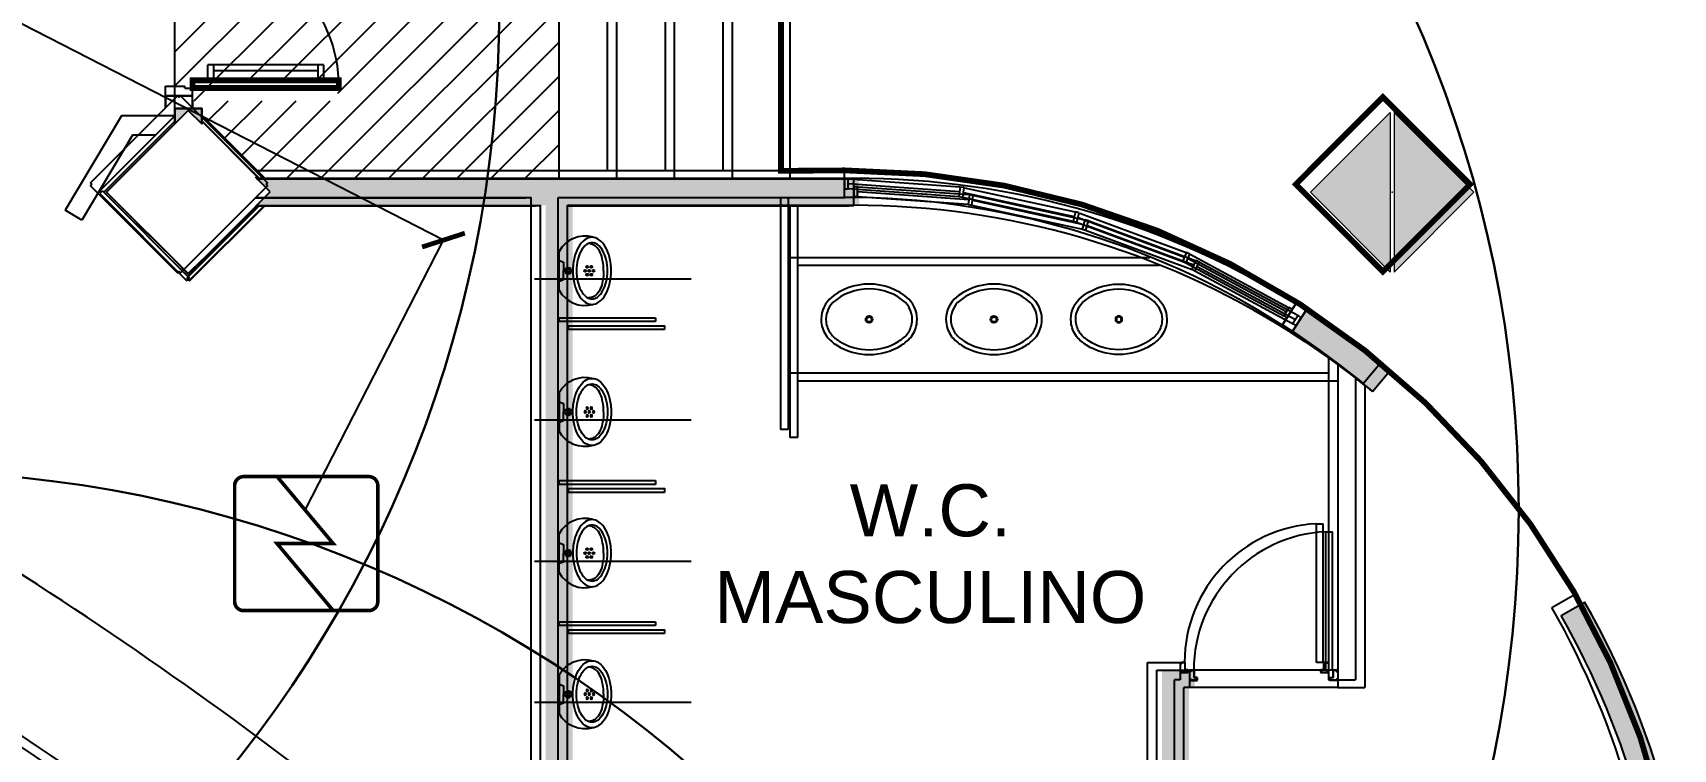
# Model space of a CAD drawing. Header units: metres. Extents: x -331 to 2982, y 362 to 2539.
# Drawn here: x 858.23 to 866.75, y 986.1 to 989.82 of the extents above; entities that cross this region are included whole.
import ezdxf

# ---------------------------------------------------------------- set-up
doc = ezdxf.new("R2010")
doc.units = ezdxf.units.M
doc.layers.get('0').update_dxf_attribs({"color": 251})
doc.layers.get('Defpoints').update_dxf_attribs({"color": 251})
for name, color, linetype in [('AR-COND', 4, 'Continuous'), ('DET. FUMAÇA', 1, 'Continuous'), ('Div', 251, 'Continuous'), ('Est', 251, 'Continuous'), ('Mob', 251, 'Continuous'), ('Pis', 251, 'Continuous'), ('Renato', 7, 'Continuous')]:
    doc.layers.add(name, color=color, linetype=linetype)
doc.layers.add('BASE', color=8, linetype='Continuous', lineweight=5)
doc.layers.add('Botoeira_antiga', color=74, linetype='Continuous', lineweight=30)
doc.styles.add('ARIAL', font='arial.ttf')
doc.styles.add('COTA', font='simplex.shx')
doc.styles.get("Standard").update_dxf_attribs({"font": 'arial.ttf', "height": 0.3})
doc.dimstyles.new('1_100', dxfattribs={"dimtxt": 0.25, "dimasz": 0.15, "dimexe": 0.5, "dimexo": 0.25, "dimgap": 0.25, "dimtad": 1, "dimtxsty": 'Standard', "dimblk": 'DOT', "dimcen": 0.15, "dimadec": 0, "dimazin": 0, "dimtfac": 1, "dimtmove": 0, "dimatfit": 3, "dimfxl": 1, "dimarcsym": 0})

# ---------------------------------------------------------------- blocks, each defined once
blk = doc.blocks.new('MIC01')
at = {"layer": 'Mob'}
for p, q in [((-10.02, 0), (10.02, 0)), ((-5.3, 0), (-4.46, -2.23)), ((5.3, 0), (4.46, -2.23)), ((-4.46, -2.23), (0, -2.23)), ((4.46, -2.23), (0, -2.23))]:
    blk.add_line(p, q, dxfattribs=at)
for points in [[(0, -7.14, 0.058109), (-7, -7.96, 0.07175), (-12.32, -10.05, 0.106494), (-16.29, -13.62, 0.158235), (-17.42, -17.09, 0.158235)], [(17.42, -17.09, 0.158235), (16.29, -13.62, 0.106494), (12.32, -10.05, 0.07175), (7, -7.96, 0.058109), (0, -7.14, 0.058109)], [(0, -23.1, -0.04416), (-5.38, -22.61, -0.058504), (-9.44, -21.37, -0.100522), (-12.62, -19.12, -0.041446), (-13.74, -17.18, -0.101301), (-14.11, -15.34, -0.003595), (-14.1, -15.13)], [(0, -23.1, 0.04416), (5.38, -22.61, 0.058504), (9.44, -21.37, 0.100522), (12.62, -19.12, 0.041446), (13.74, -17.18, 0.101301), (14.11, -15.34, 0.003595), (14.1, -15.13)], [(-17.42, -17.09, 0.158235), (-16.29, -20.55, 0.106494), (-12.32, -24.12, 0.07175), (-7, -26.21, 0.058109), (0, -27.03, 0.058109), (7, -26.21, 0.07175), (12.32, -24.12, 0.106494), (16.29, -20.55, 0.158235), (17.42, -17.09, 0.158235)]]:
    blk.add_lwpolyline(points, format="xyb", dxfattribs=at)
blk.add_lwpolyline([(0, -9.04, 0.056411), (-5.85, -9.7, 0.070161), (-10.28, -11.4, 0.106104), (-13.61, -14.3, 0.161988), (-14.53, -17.09, 0.161988), (-13.61, -19.87, 0.106104), (-10.28, -22.77, 0.070161), (-5.85, -24.47, 0.056411), (0, -25.13, 0.056411), (5.85, -24.47, 0.070161), (10.28, -22.77, 0.106104), (13.61, -19.87, 0.161988), (14.53, -17.09, 0.161988), (13.61, -14.3, 0.106104), (10.28, -11.4, 0.070161), (5.85, -9.7, 0.056411)], format="xyb", close=True, dxfattribs=at)
for centre, radius in [((0, -4.71), 1.76), ((0, -4.71), 0.844), ((-2.01, -14.63), 0.51), ((-2.01, -16.74), 0.51), ((0, -13.57), 0.51), ((0, -15.69), 0.51), ((2.01, -14.63), 0.51), ((2.01, -16.74), 0.51), ((0, -17.8), 0.51)]:
    blk.add_circle(centre, radius, dxfattribs=at)
for centre, start, end in [((-2.62, -13.48), 118.79794, 195.90693), ((2.62, -13.48), 344.09307, 61.20206)]:
    blk.add_arc(centre, 15.38, start, end, dxfattribs=at)
blk = doc.blocks.new('Cuba01_pl')
at = {"layer": 'Mob'}
for radius in [0.018, 0.013]:
    blk.add_circle((0, 0), radius, dxfattribs=at)
for centre, radius, start, end in [((-0.0022, -0.1243), 0.3068, 89.5504, 122.73751), ((0.0022, -0.1243), 0.3068, 57.26249, 90.4496), ((-0.0906, -0.0037), 0.1589, 144.52318, 173.17666), ((-0.0706, -0.0303), 0.1909, 120.72503, 141.48411), ((-0.0706, -0.0303), 0.1659, 120.57547, 141.25329), ((-0.0022, -0.1243), 0.2818, 89.5504, 122.82801), ((0.0022, -0.1243), 0.2818, 57.17199, 90.4496), ((0.0706, -0.0303), 0.1659, 38.74671, 59.42453), ((0.0706, -0.0303), 0.1909, 38.51589, 59.27497), ((0.0906, -0.0037), 0.1589, 6.82334, 35.47682), ((-0.0974, 0.0005), 0.1517, 174.45244, 224.38195), ((-0.0974, 0.0005), 0.1267, 174.57802, 224.00207), ((-0.0906, -0.0037), 0.1339, 144.80474, 173.05731), ((0.0974, 0.0005), 0.1267, 315.99793, 5.42198), ((0.0906, -0.0037), 0.1339, 6.94269, 35.19526), ((0.0974, 0.0005), 0.1517, 315.61805, 5.54756), ((-0.0024, 0.1229), 0.3059, 228.32438, 270.48382), ((-0.0024, 0.1229), 0.2809, 228.50405, 270.48382), ((0.0024, 0.1229), 0.3059, 269.51618, 311.67562), ((0.0024, 0.1229), 0.2809, 269.51618, 311.49595)]:
    blk.add_arc(centre, radius, start, end, dxfattribs=at)
blk = doc.blocks.new('XR_BL2_AND_MON-REV15$0$P_M')
at = {"layer": 'Est'}
blk.add_lwpolyline([(0.4596, -0.4313), (0.4525, -0.4243), (0.4596, -0.4172), (0.0071, 0.0354), (0, 0.0283), (-0.0071, 0.0354), (-0.4596, -0.4172), (-0.4525, -0.4243), (-0.4596, -0.4313), (-0.0071, -0.8839), (0, -0.8768), (0.0071, -0.8839)], close=True, dxfattribs=at)
blk = doc.blocks.new('XR_BL2_AND_MON-REV15$0$PILAR_60X60_JUNTA')
at = {"layer": 'BASE'}
for points in [[(-0.4143, 0.01), (0, 0.4243), (0.4143, 0.01)], [(-0.4143, -0.01), (0, -0.4243), (0.4143, -0.01)]]:
    blk.add_hatch(color=256, dxfattribs=at).paths.add_polyline_path(points)
at = {"layer": 'BASE', "linetype": 'ByBlock'}
for points in [[(-0.4143, 0.01), (0, 0.4243), (0.4143, 0.01)], [(-0.4143, -0.01), (0, -0.4243), (0.4143, -0.01)]]:
    blk.add_lwpolyline(points, close=True, dxfattribs=at)
at = {"layer": 'BASE'}
blk.add_point((0, 0), dxfattribs=at)
blk = doc.blocks.new('Detector de fumaça')
at = {"layer": 'DET. FUMAÇA', "linetype": 'Continuous', "lineweight": 15, "const_width": 0.0187}
blk.add_lwpolyline([(774.5995, 539.8158), (775.2491, 539.8158, -0.414214), (775.2958, 539.769), (775.2958, 539.1669, -0.414214), (775.2491, 539.1202), (774.5995, 539.1202, -0.414214), (774.5527, 539.1669), (774.5527, 539.769, -0.414214)], format="xyb", close=True, dxfattribs=at)
blk.add_lwpolyline([(774.773, 539.8158), (775.0645, 539.468), (774.773, 539.468), (775.0645, 539.1202)], dxfattribs=at)
blk = doc.blocks.new('_ARCHTICK')
at = {"color": 0, "linetype": 'ByBlock', "const_width": 0.15}
blk.add_lwpolyline([(-0.5, -0.5), (0.5, 0.5)], dxfattribs=at)
blk = doc.blocks.new('*D4788')
at = {"layer": 'AR-COND', "color": 1, "lineweight": -2, "transparency": 16777216}
for p, q in [((854.2101, 990.1274), (854.928, 991.5286)), ((860.3657, 988.7428), (854.928, 991.5286)), ((859.6478, 987.3417), (860.3657, 988.7428))]:
    blk.add_line(p, q, dxfattribs=at)
at = {"layer": 'Defpoints', "color": 0, "transparency": 16777216}
for p in [(854.928, 991.5286), (854.2101, 990.1274), (859.6478, 987.3417)]:
    blk.add_point(p, dxfattribs=at)
at = {"layer": 'AR-COND', "color": 1, "lineweight": -2, "transparency": 16777216, "xscale": 0.165, "yscale": 0.165, "zscale": 0.165}
for p, rotation in [((854.928, 991.5286), 152.8735379174675), ((860.3657, 988.7428), 332.8735379174676)]:
    blk.add_blockref('_ARCHTICK', p, dxfattribs=dict(at, rotation=rotation))
at = {"layer": 'AR-COND', "color": 1, "transparency": 16777216, "insert": (857.7137, 990.2662), "char_height": 0.24, "attachment_point": 5, "rotation": 332.87354, "style": 'COTA'}
blk.add_mtext('\\A1;6,11', dxfattribs=at)
blk = doc.blocks.new('_Dot')
at = {"color": 0, "linetype": 'ByBlock', "lineweight": -2}
blk.add_line((-0.5, 0), (-1, 0), dxfattribs=at)
at = {"color": 0, "linetype": 'ByBlock', "const_width": 0.5}
blk.add_lwpolyline([(-0.25, 0, 1), (0.25, 0, 1)], format="xyb", close=True, dxfattribs=at)

msp = doc.modelspace()

# ---------------------------------------------------------------- hatches: boundary and pattern name
at = {"layer": 'Renato'}
h = msp.add_hatch(dxfattribs=at)
h.set_pattern_fill('ANSI31', color=256)
h.set_pattern_definition([(45, (521.50023, 982.64457), (-0.088388348, 0.088388348), [])])
h.paths.add_polyline_path([(860.966, 991.0762), (859.111, 991.0762), (859.111, 991.0262), (859.111, 990.9862), (859.871, 990.9862), (859.871, 990.9462, -0.398181), (859.1103, 990.2262, -0.398181), (859.871, 989.5062), (859.871, 989.4662), (859.111, 989.4662), (859.111, 989.4262), (859.111, 989.3904), (859.4377, 989.0637), (860.966, 989.0637)])
h.paths.add_polyline_path([(859.871, 990.9462), (859.791, 990.9462), (859.791, 990.8662), (859.191, 990.8662), (859.191, 990.9462), (859.111, 990.9462), (859.111, 990.9862), (859.071, 990.9862), (859.071, 990.9762), (858.971, 990.9762), (858.971, 989.4762), (859.071, 989.4762), (859.071, 989.4662), (859.111, 989.4662), (859.111, 989.5062), (859.191, 989.5062), (859.191, 989.5862), (859.791, 989.5862), (859.791, 989.5062), (859.871, 989.5062, 0.398181), (859.1103, 990.2262, 0.398181)])
for points in [[(859.111, 989.3455), (859.111, 989.4262), (858.971, 989.4262), (858.971, 989.3455), (859.041, 989.4155)], [(858.971, 989.3455), (858.971, 989.4262), (859.111, 989.4262), (859.111, 989.3455), (859.041, 989.4155)], [(864.096, 984.7637), (864.096, 986.5106), (864.266, 986.5106), (864.266, 986.4206), (864.236, 986.4206), (864.236, 982.9668), (864.266, 982.9668), (864.266, 982.8768), (864.096, 982.8768), (864.096, 984.6237), (861.0364, 984.6237), (861.0364, 980.4637), (862.524, 980.4637), (862.524, 980.3237), (860.8464, 980.3237), (860.8464, 980.4637), (860.8964, 980.4637), (860.8964, 982.2254), (859.136, 982.2254), (859.136, 980.723), (859.041, 980.818), (858.946, 980.723), (858.946, 985.0037), (860.0464, 985.0037), (860.0464, 984.8637), (859.136, 984.8637), (859.136, 982.3654), (860.8964, 982.3654), (860.8964, 984.8637), (860.8464, 984.8637), (860.8464, 985.0037), (860.8964, 985.0037), (860.8964, 988.9237), (859.3953, 988.9237), (859.4653, 988.9937), (859.3953, 989.0637), (862.524, 989.0637), (862.524, 988.9237), (861.0364, 988.9237), (861.0364, 984.7637)], [(865.1892, 987.9569), (865.278, 988.0651), (865.2227, 988.1098), (865.0841, 988.2156), (864.9581, 988.3046), (864.8437, 988.3791), (864.7689, 988.2616), (864.8379, 988.2167), (864.9605, 988.1323), (865.068, 988.0529), (865.1674, 987.9747)], [(865.7011, 984.7587), (865.7011, 984.6187), (866.051, 984.6187), (866.051, 983.6137), (865.7011, 983.6137), (865.7011, 983.4737), (866.051, 983.4737), (866.051, 982.4687), (865.701, 982.4687), (865.701, 982.3287), (866.1714, 982.3287, 0.279882), (866.2896, 986.8641), (866.1681, 986.7946, -0.126767), (866.7262, 984.7587), (866.711, 984.7587), (866.711, 984.6687), (866.7266, 984.6687, -0.132406), (866.141, 982.5463), (866.141, 984.7587)]]:
    msp.add_hatch(color=256, dxfattribs=at).paths.add_polyline_path(points)

# ---------------------------------------------------------------- linework, layer by layer
at = {"lineweight": 0}
msp.add_lwpolyline([(830.51, 980.3648), (862.4472, 980.3648, 1.000162), (862.4486, 989.1047), (862.118, 989.1022), (862.118, 991.1173), (862.193, 991.1173), (862.193, 991.3073), (830.793, 991.3073), (830.793, 991.1173), (830.868, 991.1173), (830.868, 989.1048, 1.0398), (830.5074, 980.3647, 0.005135)], format="xyb", close=True, dxfattribs=at)
msp.add_lwpolyline([(865.6955, 989.0323), (865.243, 989.4848), (864.7904, 989.0323), (865.243, 988.5797)], close=True, dxfattribs=at)
at = {"layer": 'Botoeira_antiga', "color": 150}
for centre in [(854.3559, 989.9535), (859.6478, 987.3417), (857.5323, 981.2429)]:
    msp.add_circle(centre, 6.3, dxfattribs=at)
at = {"layer": 'Div', "lineweight": 0}
for p, q in [((862.1156, 988.9647), (862.1156, 987.7597)), ((862.1556, 988.9647), (862.1556, 987.7597)), ((862.1556, 987.7597), (862.1156, 987.7597))]:
    msp.add_line(p, q, dxfattribs=at)
at = {"layer": 'Pis'}
for p, q in [((861.218, 989.1022), (861.218, 991.1173)), ((861.218, 989.1073), (861.218, 991.1073)), ((861.518, 989.1022), (861.518, 991.1173)), ((861.818, 989.1022), (861.818, 991.1173)), ((862.118, 989.1022), (862.118, 991.1173)), ((859.743, 989.6519), (859.143, 989.6519)), ((859.143, 989.5719), (859.143, 989.6519)), ((859.173, 989.5719), (859.173, 989.6519)), ((859.713, 989.6519), (859.713, 989.5719)), ((859.743, 989.6519), (859.743, 989.5719)), ((858.923, 989.5419), (859.023, 989.5419)), ((858.923, 989.4919), (858.923, 989.5419)), ((859.023, 989.5319), (859.023, 989.5419)), ((859.713, 989.6219), (859.173, 989.6219)), ((858.923, 989.4919), (859.063, 989.4919)), ((858.923, 989.4919), (858.923, 989.4289)), ((859.063, 989.4919), (858.923, 989.4919)), ((859.063, 989.4919), (858.923, 989.4919)), ((858.923, 989.4289), (858.923, 989.4919)), ((858.923, 989.4919), (859.063, 989.4919)), ((859.063, 989.4919), (858.923, 989.4919)), ((858.923, 989.4919), (858.923, 989.4289)), ((858.923, 989.4289), (858.923, 989.4919)), ((858.923, 989.4919), (859.063, 989.4919)), ((858.923, 989.4919), (859.063, 989.4919)), ((859.023, 989.5319), (859.063, 989.5319)), ((859.063, 989.4919), (859.063, 989.5319)), ((859.063, 989.4289), (859.063, 989.4919)), ((859.063, 989.4289), (859.063, 989.4673)), ((859.063, 989.4673), (859.063, 989.4289)), ((859.063, 989.4289), (859.063, 989.4673)), ((859.063, 989.4673), (859.063, 989.4289)), ((859.3872, 989.1047), (862.4486, 989.1047)), ((862.4472, 988.9647), (862.4472, 989.1047)), ((862.4672, 989.0597), (862.4472, 989.0597)), ((862.4472, 989.0597), (862.4472, 989.0097)), ((862.4672, 989.0597), (862.4472, 989.0597)), ((862.4472, 989.0597), (862.4472, 989.0097)), ((862.4672, 989.0097), (862.4672, 989.0597)), ((862.4672, 989.0097), (862.4672, 989.0597)), ((863.0451, 988.9932), (862.4672, 989.034)), ((863.0468, 989.0181), (862.4689, 989.059)), ((860.821, 988.9623), (859.3896, 988.9622)), ((859.3896, 988.9622), (860.7937, 988.9622)), ((860.821, 988.9622), (859.3896, 988.9622)), ((860.821, 985.0448), (860.821, 988.9647)), ((860.821, 985.0423), (860.821, 988.9623)), ((860.821, 985.0423), (860.821, 988.9622)), ((860.821, 985.0423), (860.821, 988.9622)), ((860.961, 984.8047), (860.961, 988.9647)), ((860.961, 988.9647), (862.4486, 988.9647)), ((862.1156, 988.9647), (862.1156, 987.7597)), ((862.1556, 988.9647), (862.1556, 987.7597)), ((862.4472, 989.0097), (862.4672, 989.0097)), ((862.4472, 989.0097), (862.4672, 989.0097)), ((863.0433, 988.9682), (862.4654, 989.0091)), ((863.0485, 989.0179), (863.0416, 988.9684)), ((863.0416, 988.9684), (863.0615, 988.9657)), ((863.0683, 989.0152), (863.0485, 989.0179)), ((863.0596, 988.966), (863.6354, 988.8407)), ((863.0615, 988.9657), (863.0683, 989.0152)), ((863.0649, 988.9904), (863.6407, 988.8651)), ((863.0702, 989.0149), (863.646, 988.8896)), ((863.6475, 988.8892), (863.634, 988.8411)), ((863.6667, 988.8838), (863.6475, 988.8892)), ((863.6532, 988.8357), (863.6667, 988.8838)), ((863.66, 988.8597), (864.2127, 988.6551)), ((863.6687, 988.8832), (864.2214, 988.6786)), ((863.634, 988.8411), (863.6532, 988.8357)), ((863.6513, 988.8363), (864.204, 988.6317)), ((864.0325, 988.6516), (862.1556, 988.6516)), ((864.2228, 988.678), (864.2026, 988.6323)), ((864.2026, 988.6323), (864.2209, 988.6242)), ((864.2191, 988.6251), (864.7292, 988.3497)), ((864.2209, 988.6242), (864.2411, 988.67)), ((864.2411, 988.67), (864.2228, 988.678)), ((864.231, 988.6471), (864.741, 988.3717)), ((864.2429, 988.6691), (864.7529, 988.3937)), ((864.7204, 988.302), (864.7956, 988.4202)), ((864.7956, 988.4202), (864.7208, 988.3027)), ((864.7542, 988.3929), (864.7278, 988.3504)), ((864.7542, 988.3929), (864.7278, 988.3504)), ((864.7278, 988.3504), (864.7448, 988.3399)), ((864.7278, 988.3504), (864.7448, 988.3399)), ((864.7448, 988.3399), (864.7712, 988.3823)), ((864.7448, 988.3399), (864.7712, 988.3823)), ((864.7712, 988.3823), (864.7542, 988.3929)), ((864.7712, 988.3823), (864.7542, 988.3929)), ((864.91, 988.3457), (864.7956, 988.4202)), ((860.966, 988.3197), (860.966, 988.3397)), ((860.966, 988.3397), (861.466, 988.3397)), ((861.466, 988.3197), (860.966, 988.3197)), ((861.466, 988.3397), (861.466, 988.3197)), ((864.7208, 988.3027), (864.7899, 988.2578)), ((864.7899, 988.2578), (864.9124, 988.1733)), ((864.9124, 988.1733), (865.0199, 988.094)), ((864.9606, 988.1377), (864.9606, 986.4616)), ((865.0199, 988.094), (865.1193, 988.0158)), ((865.1411, 987.998), (865.2302, 988.106)), ((865.2299, 988.1062), (865.1747, 988.1509)), ((864.9606, 988.0516), (862.1556, 988.0516)), ((865.1006, 988.0305), (865.1006, 986.4616)), ((865.1193, 988.0158), (865.1411, 987.998)), ((862.1556, 987.7597), (862.1156, 987.7597)), ((860.966, 987.4747), (860.966, 987.4947)), ((860.966, 987.4947), (861.466, 987.4947)), ((861.466, 987.4747), (860.966, 987.4747)), ((861.466, 987.4947), (861.466, 987.4747)), ((864.8978, 986.5516), (864.8978, 987.2707)), ((864.8978, 987.2707), (864.9328, 987.2707)), ((864.9328, 986.5516), (864.9328, 987.2707)), ((866.12, 986.8356), (866.2415, 986.9052)), ((860.966, 986.7422), (860.966, 986.7622)), ((860.966, 986.7622), (861.466, 986.7622)), ((861.466, 986.7422), (860.966, 986.7422)), ((861.466, 986.7622), (861.466, 986.7422)), ((864.0206, 986.5516), (864.1906, 986.5516)), ((864.0206, 984.8047), (864.0206, 986.5516)), ((864.1906, 986.5516), (864.1906, 986.4616)), ((864.1956, 986.55), (864.1956, 986.5436)), ((864.1956, 986.5436), (864.1964, 986.5436)), ((864.1964, 986.5066), (864.1956, 986.5066)), ((864.1956, 986.5066), (864.1956, 986.5002)), ((864.1964, 986.5436), (864.1964, 986.55)), ((864.1964, 986.5002), (864.1964, 986.5066)), ((864.214, 986.5516), (864.1972, 986.5516)), ((864.1972, 986.5508), (864.214, 986.5508)), ((864.229, 986.4994), (864.1972, 986.4994)), ((864.1972, 986.4986), (864.229, 986.4986)), ((864.2148, 986.55), (864.2148, 986.5144)), ((864.2156, 986.5144), (864.2156, 986.55)), ((864.229, 986.5136), (864.2164, 986.5136)), ((864.2164, 986.5128), (864.229, 986.5128)), ((864.2298, 986.512), (864.2298, 986.5002)), ((864.2306, 986.5002), (864.2306, 986.512)), ((864.9328, 986.5516), (864.8978, 986.5516)), ((864.9206, 986.5002), (864.9206, 986.512)), ((864.9214, 986.512), (864.9214, 986.5002)), ((864.9222, 986.5136), (864.9348, 986.5136)), ((864.9348, 986.5128), (864.9222, 986.5128)), ((864.9222, 986.4994), (864.954, 986.4994)), ((864.954, 986.4986), (864.9222, 986.4986)), ((864.9356, 986.5144), (864.9356, 986.55)), ((864.9364, 986.55), (864.9364, 986.5144)), ((864.9372, 986.5516), (864.954, 986.5516)), ((864.954, 986.5508), (864.9372, 986.5508)), ((864.9548, 986.5436), (864.9548, 986.55)), ((864.9556, 986.5436), (864.9548, 986.5436)), ((864.9548, 986.5002), (864.9548, 986.5066)), ((864.9548, 986.5066), (864.9556, 986.5066)), ((864.9556, 986.55), (864.9556, 986.5436)), ((864.9556, 986.5066), (864.9556, 986.5002)), ((864.1606, 983.0079), (864.1606, 986.4616)), ((864.1906, 986.4616), (864.1606, 986.4616)), ((864.9606, 986.4616), (865.1006, 986.4616))]:
    msp.add_line(p, q, dxfattribs=at)
at = {"layer": 'Pis', "const_width": 0.03}
msp.add_lwpolyline([(830.51, 980.3648), (862.4472, 980.3648, 1.000162), (862.4486, 989.1047), (862.118, 989.1022), (862.118, 991.1173), (862.193, 991.1173), (862.193, 991.3073), (830.793, 991.3073), (830.793, 991.1173), (830.868, 991.1173), (830.868, 989.1048, 1.0398), (830.5074, 980.3647, 0.005135)], format="xyb", close=True, dxfattribs=at)
for points in [[(859.063, 989.5719), (859.063, 989.5319), (859.823, 989.5319), (859.823, 989.5719)], [(865.6955, 989.0323), (865.243, 989.4848), (864.7904, 989.0323), (865.243, 988.5797)]]:
    msp.add_lwpolyline(points, close=True, dxfattribs=at)
at = {"layer": 'Pis'}
for centre, radius, start, end in [((859.0622, 989.53), 0.7619, 3.15388, 89.94244), ((862.4498, 984.7434), 4.3614, 57.46205, 90.03449), ((862.4471, 984.7341), 4.2306, 57.49649, 89.99898), ((862.4089, 984.6711), 4.445, 50.60184, 57.51913), ((864.9328, 986.5516), 0.72, 92.78631, 180), ((862.4486, 984.7347), 4.37, 327.23547, 29.77938), ((862.4486, 984.7347), 4.23, 0.8806, 29.77938), ((864.1972, 986.55), 0.0016, 90, 180), ((864.1972, 986.5002), 0.0016, 180, 270), ((864.1972, 986.55), 0.0008, 89.99999, 179.99999), ((864.1972, 986.5002), 0.0008, 179.99998, 269.99998), ((864.214, 986.55), 0.0016, 360, 90), ((864.214, 986.55), 0.0008, 0.00002, 90.00002), ((864.2164, 986.5144), 0.0016, 180, 270), ((864.2164, 986.5144), 0.0008, 179.99998, 269.99998), ((864.229, 986.512), 0.0016, 360, 90), ((864.229, 986.512), 0.0008, 359.99998, 89.99998), ((864.229, 986.5002), 0.0016, 270, 0), ((864.229, 986.5002), 0.0008, 270.00002, 0.00002), ((864.9222, 986.512), 0.0016, 90, 180), ((864.9222, 986.5002), 0.0016, 180, 270), ((864.9222, 986.512), 0.0008, 90.00002, 180.00002), ((864.9222, 986.5002), 0.0008, 179.99998, 269.99998), ((864.9348, 986.5144), 0.0008, 270.00002, 0.00002), ((864.9348, 986.5144), 0.0016, 270, 0), ((864.9372, 986.55), 0.0016, 90, 180), ((864.9372, 986.55), 0.0008, 89.99998, 179.99998), ((864.954, 986.55), 0.0016, 360, 90), ((864.954, 986.55), 0.0008, 0.00001, 90.00001), ((864.954, 986.5002), 0.0008, 270.00002, 0.00002), ((864.954, 986.5002), 0.0016, 270, 0)]:
    msp.add_arc(centre, radius, start, end, dxfattribs=at)
at = {"layer": 'Renato'}
for p, q in [((860.966, 989.0612), (860.966, 991.0762)), ((861.266, 989.0612), (861.266, 991.0762)), ((861.566, 989.0612), (861.566, 991.0762)), ((861.866, 989.0612), (861.866, 991.0762)), ((862.166, 989.0612), (862.166, 991.0762)), ((858.971, 989.4262, 195.166), (858.971, 991.0262)), ((861.266, 989.0662, 195.166), (861.266, 991.0662, 195.166)), ((858.6944, 989.3879), (858.4024, 988.8981)), ((858.971, 989.3879), (858.6944, 989.3879)), ((858.971, 989.4262, 195.166), (859.111, 989.4262, 195.166)), ((858.971, 989.4262, 195.166), (858.971, 989.3455, 195.166)), ((859.111, 989.4262, 195.166), (858.971, 989.4262, 195.166)), ((859.111, 989.4262, 195.166), (858.971, 989.4262, 195.166)), ((858.971, 989.3455, 195.166), (858.971, 989.4262, 195.166)), ((858.971, 989.4262, 195.166), (859.111, 989.4262, 195.166)), ((859.111, 989.348), (859.111, 989.4287, 195.1659)), ((859.111, 989.3455), (859.111, 989.4262, 195.1659)), ((859.111, 989.4262, 195.166), (859.111, 989.3455, 195.166)), ((858.7512, 989.2879), (858.4883, 988.8469)), ((858.971, 989.3596), (858.6026, 988.9912)), ((858.871, 989.2879), (858.7512, 989.2879)), ((859.4095, 989.0637), (859.111, 989.3621)), ((859.4095, 989.0612), (859.111, 989.3596)), ((859.111, 989.3596), (859.4045, 989.0662)), ((859.4656, 988.9934, 195.166), (859.3903, 989.0687, 195.166)), ((859.3953, 989.0637, 195.166), (862.4967, 989.0637, 195.166)), ((859.3953, 989.0612, 195.166), (862.4694, 989.0612, 195.166)), ((862.4967, 989.0612, 195.166), (859.3953, 989.0612, 195.166)), ((862.4953, 988.9237, 292.7495), (862.4953, 989.0637, 292.7495)), ((858.5956, 988.9983), (858.5814, 988.9841)), ((858.5885, 988.9912), (858.5814, 988.9983)), ((858.5814, 988.9841), (859.034, 988.5316)), ((858.5956, 988.9983), (859.0481, 988.5457)), ((859.391, 988.9187, 195.166), (859.4656, 988.9934, 195.166)), ((863.0914, 988.9272, 195.201), (862.5135, 988.968, 191.9406)), ((863.0932, 988.9521, 195.201), (862.5153, 988.993, 191.9406)), ((863.0949, 988.977, 195.201), (862.517, 989.0179, 191.9406)), ((863.113, 988.9494, 195.201), (863.6888, 988.8241, 195.2193)), ((863.1183, 988.9738, 195.201), (863.6941, 988.8485, 195.2193)), ((858.4883, 988.8469, 0), (858.4024, 988.8981, 0)), ((859.4045, 988.9162), (859.034, 988.5457)), ((859.041, 988.5553), (859.4094, 988.9237)), ((859.041, 988.5528), (859.4094, 988.9212)), ((859.0481, 988.5341), (859.4377, 988.9237)), ((859.0481, 988.5316), (859.4377, 988.9212)), ((859.4327, 988.9162), (859.0481, 988.5316)), ((859.3953, 988.9212, 195.166), (860.8418, 988.9212, 195.166)), ((860.8691, 988.9212, 195.166), (859.3953, 988.9212, 195.166)), ((860.8691, 985.0037, 195.166), (860.8691, 988.9237, 195.166)), ((860.8691, 985.0012, 195.166), (860.8691, 988.9212, 195.166)), ((860.8691, 985.0012, 195.166), (860.8691, 988.9212, 195.166)), ((861.0091, 984.7637, 195.166), (861.0091, 988.9237, 195.166)), ((861.0091, 988.9237, 195.166), (862.4967, 988.9237, 195.166)), ((861.0091, 984.7612, 195.166), (861.0091, 988.9212, 195.166)), ((861.0091, 988.9212, 195.166), (862.4694, 988.9212, 195.166)), ((862.4967, 988.9212, 195.166), (861.0091, 988.9212, 195.166)), ((861.0091, 984.7612, 195.166), (861.0091, 988.9212, 195.166)), ((862.1637, 988.9187, -73.8466), (862.1637, 987.7187, -73.8466)), ((862.2037, 988.9187, -73.8466), (862.2037, 987.7187, -73.8466)), ((863.1077, 988.9249, 195.201), (863.6835, 988.7996, 195.2193)), ((858.7729, 988.835, 195.166), (858.9229, 988.685, 195.166)), ((863.6994, 988.7952, 195.2193), (864.2521, 988.5906, 195.2193)), ((863.7081, 988.8187, 195.2193), (864.2608, 988.6141, 195.2193)), ((863.7167, 988.8421, 195.2193), (864.2695, 988.6375, 195.2193)), ((858.966, 988.6419, 195.166), (859.041, 988.5669, 195.166)), ((859.041, 988.5694, 195.166), (859.116, 988.6444, 195.166)), ((859.041, 988.5669, 195.166), (859.116, 988.6419, 195.166)), ((864.0806, 988.6105, 99.919), (862.2037, 988.6105, 99.919)), ((864.2791, 988.606, 195.2193), (864.7891, 988.3306, 195.2193)), ((864.291, 988.628, 195.2193), (864.801, 988.3526, 195.2193)), ((859.041, 988.5386), (859.034, 988.5457)), ((859.041, 988.5386), (859.034, 988.5457)), ((859.041, 988.5411), (859.034, 988.5341)), ((859.041, 988.5386), (859.034, 988.5316)), ((859.041, 988.5386), (859.034, 988.5316)), ((859.041, 988.5386), (859.034, 988.5316)), ((859.041, 988.5411), (859.0481, 988.5482)), ((859.041, 988.5386), (859.0481, 988.5457)), ((859.041, 988.5411), (859.0481, 988.5341)), ((859.041, 988.5386), (859.0481, 988.5316)), ((859.041, 988.5386), (859.0481, 988.5316)), ((859.041, 988.5386), (859.0481, 988.5316)), ((864.2672, 988.584, 195.2193), (864.7772, 988.3086, 195.2193)), ((864.7685, 988.261, 195.166), (864.8437, 988.3791, 195.2726)), ((865.0087, 988.0973), (865.0087, 986.4205, 195.166)), ((865.0087, 988.0105, 99.919), (862.2037, 988.0105, 99.919)), ((865.1892, 987.9569, 195.166), (865.2783, 988.0649, 195.166)), ((865.1487, 987.9898), (865.1487, 986.4205, 195.166)), ((862.2037, 987.7187, -73.8466), (862.1637, 987.7187, -73.8466)), ((860.8691, 987.4775, 195.166), (860.8691, 987.6275, 195.166)), ((860.8691, 987.475, 195.166), (860.8691, 987.625, 195.166)), ((864.9459, 986.5105, 195.166), (864.9459, 987.2297, 195.166)), ((864.9459, 987.2297, 195.166), (864.9809, 987.2297, 195.166)), ((864.9809, 986.5105, 195.166), (864.9809, 987.2297, 195.166)), ((866.1681, 986.7946, 195.166), (866.2896, 986.8641, 195.166)), ((864.0687, 986.5105, 195.166), (864.2387, 986.5105, 195.166)), ((864.0687, 984.7637, 195.166), (864.0687, 986.5105, 195.166)), ((865.0087, 986.5105, 195.166), (864.2387, 986.5105, 195.166)), ((864.2387, 986.5105, 195.166), (864.2387, 986.4205, 195.166)), ((864.9809, 986.5105, 195.166), (864.9459, 986.5105, 195.166)), ((860.8691, 986.2675, 195.166), (860.8691, 986.4175, 195.166)), ((860.8691, 986.265, 195.166), (860.8691, 986.415, 195.166)), ((864.2087, 982.9668, 195.166), (864.2087, 986.4205, 195.166)), ((864.2387, 986.4205, 195.166), (864.2087, 986.4205, 195.166)), ((865.0087, 986.4205, 195.166), (864.2387, 986.4205, 195.166)), ((865.0087, 986.4205, 195.166), (865.1487, 986.4205, 195.166))]:
    msp.add_line(p, q, dxfattribs=at)
at = {"layer": 'Renato', "extrusion": (2.28982e-05, -4.81365e-07, 1)}
msp.add_line((858.4909, 988.8512), (858.4883, 988.8469), dxfattribs=at)
at = {"layer": 'Renato'}
for points in [[(853.2079, 980.4412), (858.6668, 980.4412), (858.946, 980.7205), (858.946, 985.0012), (858.946, 985.0012), (860.8691, 985.0012), (860.8691, 988.9212), (859.3953, 988.9212), (859.0417, 988.5676), (858.6168, 988.9912), (858.971, 989.3455), (858.971, 991.1662), (849.6578, 991.1662)], [(858.971, 989.3879), (858.5814, 988.9983)], [(859.4377, 989.0637), (859.111, 989.3904)], [(859.4377, 989.0612), (859.111, 989.3879)], [(859.111, 989.3879), (859.4327, 989.0662)], [(860.839, 988.5424), (861.1659, 988.5424), (861.651, 988.5424)], [(860.839, 987.8099), (861.1659, 987.8099), (861.651, 987.8099)], [(860.839, 987.0774), (861.1659, 987.0774), (861.651, 987.0774)], [(860.839, 986.3449), (861.1659, 986.3449), (861.651, 986.3449)]]:
    msp.add_lwpolyline(points, dxfattribs=at)
for points in [[(858.971, 989.3455), (858.971, 989.4262), (859.111, 989.4262), (859.111, 989.3455), (859.041, 989.4155)], [(859.111, 989.3455), (859.111, 989.4262), (858.971, 989.4262), (858.971, 989.3455), (859.041, 989.4155)], [(862.4953, 988.9687), (862.5153, 988.9687), (862.5153, 989.0187), (862.4953, 989.0187)], [(862.4953, 988.9687), (862.5153, 988.9687), (862.5153, 989.0187), (862.4953, 989.0187)], [(863.0897, 988.9273), (863.1096, 988.9246), (863.1164, 988.9741), (863.0966, 988.9769)], [(863.6821, 988.8), (863.7013, 988.7946), (863.7148, 988.8427), (863.6956, 988.8481)], [(864.2507, 988.5912), (864.269, 988.5831), (864.2892, 988.6289), (864.2709, 988.637)], [(865.1892, 987.9569), (865.278, 988.0651), (865.2227, 988.1098), (865.0841, 988.2156), (864.9581, 988.3046), (864.8437, 988.3791), (864.7689, 988.2616), (864.8379, 988.2167), (864.9605, 988.1323), (865.068, 988.0529), (865.1674, 987.9747)], [(864.7759, 988.3094), (864.7929, 988.2988), (864.8193, 988.3413), (864.8023, 988.3518)], [(864.7759, 988.3094), (864.7929, 988.2988), (864.8193, 988.3413), (864.8023, 988.3518)], [(861.5141, 988.2787), (861.0141, 988.2787), (861.0141, 988.2987), (861.5141, 988.2987)], [(861.5141, 987.4337), (861.0141, 987.4337), (861.0141, 987.4537), (861.5141, 987.4537)], [(861.5141, 986.7012), (861.0141, 986.7012), (861.0141, 986.7212), (861.5141, 986.7212)]]:
    msp.add_lwpolyline(points, close=True, dxfattribs=at)
for points in [[(864.2771, 986.4575, 0.414214), (864.2787, 986.4591), (864.2787, 986.4709, 0.414214), (864.2771, 986.4725), (864.2645, 986.4725, -0.414214), (864.2637, 986.4733), (864.2637, 986.5089, 0.414214), (864.2621, 986.5105), (864.2453, 986.5105, 0.414214), (864.2437, 986.5089), (864.2437, 986.5025), (864.2445, 986.5025), (864.2445, 986.5089, -0.414214), (864.2453, 986.5097), (864.2621, 986.5097, -0.414214), (864.2629, 986.5089), (864.2629, 986.4733, 0.414214), (864.2645, 986.4717), (864.2771, 986.4717, -0.414214), (864.2779, 986.4709), (864.2779, 986.4591, -0.414214), (864.2771, 986.4583), (864.2453, 986.4583, -0.414214), (864.2445, 986.4591), (864.2445, 986.4655), (864.2437, 986.4655), (864.2437, 986.4591, 0.414214), (864.2453, 986.4575)], [(864.9703, 986.4575, -0.414214), (864.9687, 986.4591), (864.9687, 986.4709, -0.414214), (864.9703, 986.4725), (864.9829, 986.4725, 0.414214), (864.9837, 986.4733), (864.9837, 986.5089, -0.414214), (864.9853, 986.5105), (865.0021, 986.5105, -0.414214), (865.0037, 986.5089), (865.0037, 986.5025), (865.0029, 986.5025), (865.0029, 986.5089, 0.414214), (865.0021, 986.5097), (864.9853, 986.5097, 0.414214), (864.9845, 986.5089), (864.9845, 986.4733, -0.414214), (864.9829, 986.4717), (864.9703, 986.4717, 0.414214), (864.9695, 986.4709), (864.9695, 986.4591, 0.414214), (864.9703, 986.4583), (865.0021, 986.4583, 0.414214), (865.0029, 986.4591), (865.0029, 986.4655), (865.0037, 986.4655), (865.0037, 986.4591, -0.414214), (865.0021, 986.4575)]]:
    msp.add_lwpolyline(points, format="xyb", close=True, dxfattribs=at)
for centre, radius, start, end in [((846.541, 968.8074), 20.8513, 53.49254, 126.50745), ((862.4979, 984.7023), 4.3614, 57.46205, 90.03449), ((862.4952, 984.693), 4.2306, 57.49649, 89.99898), ((862.457, 984.63), 4.445, 50.60184, 57.51913), ((862.457, 984.63), 4.305, 50.60601, 57.51881), ((846.541, 968.8074), 21.6013, 52.6504, 59.19714), ((864.9809, 986.5105), 0.72, 92.78631, 180), ((862.4967, 984.6937), 4.37, 327.23547, 29.77938), ((846.541, 968.8074), 20.9013, 53.59393, 59.19714), ((862.4967, 984.6937), 4.23, 0.8806, 29.77938)]:
    msp.add_arc(centre, radius, start, end, dxfattribs=at)

# ---------------------------------------------------------------- block references
at = {"layer": 'DET. FUMAÇA', "linetype": 'Continuous', "lineweight": 0}
msp.add_blockref('Detector de fumaça', (84.7291, 447.6998), dxfattribs=at)
at = {"layer": 'Pis'}
for name, p, rotation in [('XR_BL2_AND_MON-REV15$0$P_M', (858.5687, 989.0323), 90), ('XR_BL2_AND_MON-REV15$0$P_M', (864.8187, 989.0323), 90), ('Cuba01_pl', (862.5756, 988.3314), 180), ('Cuba01_pl', (863.2236, 988.3314), 180)]:
    msp.add_blockref(name, p, dxfattribs=dict(at, rotation=rotation))
at = {"layer": 'Pis', "rotation": 90}
for p, xscale, yscale, zscale in [((860.966, 988.5835), 0.01000000000021828, 0.01000000000021828, 0.01000000000021828), ((860.966, 987.851), -0.01000000000021828, 0.009999999999763531, 0.009999999999990905), ((860.966, 987.1185), 0.01000000000021828, 0.01000000000021828, 0.01000000000021828), ((860.966, 986.386), -0.01000000000021828, 0.009999999999763531, 0.009999999999990905)]:
    msp.add_blockref('MIC01', p, dxfattribs=dict(at, xscale=xscale, yscale=yscale, zscale=zscale))
at = {"layer": 'Pis', "xscale": -1, "rotation": 180}
msp.add_blockref('Cuba01_pl', (863.872, 988.3314), dxfattribs=at)
at = {"layer": 'Renato', "rotation": 89.99999999999999}
msp.add_blockref('XR_BL2_AND_MON-REV15$0$PILAR_60X60_JUNTA', (865.291, 988.9912), dxfattribs=at)

# ---------------------------------------------------------------- texts
at = {"layer": 'Pis', "insert": (862.8934, 986.7518), "char_height": 0.27, "width": 2.2626, "attachment_point": 8, "style": 'ARIAL'}
msp.add_mtext('W.C.\\PMASCULINO', dxfattribs=at)

# ---------------------------------------------------------------- dimensions: what is measured, and where the dimension line sits
at = {"layer": 'AR-COND', "color": 150}
dim = msp.add_aligned_dim(p1=(859.6478, 987.3417), p2=(854.2101, 990.1274), distance=-1.5744, dimstyle='1_100', override={"dimscale": 75, "dimtxt": 0.0032, "dimasz": 0.0022, "dimexe": 0, "dimexo": 0, "dimgap": 5e-05, "dimzin": 4, "dimtxsty": 'COTA', "dimblk": 'ARCHTICK', "dimcen": 0, "dimclrd": 1, "dimclre": 1, "dimclrt": 1, "dimadec": 2, "dimtix": 1, "dimtmove": 2, "dimldrblk": 'Dot', "dimtvp": 1, "dimtolj": 1, "dimtzin": 0}, dxfattribs=at)
dim.commit()
dim.dimension.update_dxf_attribs({"geometry": '*D4788', "text_midpoint": (857.7137, 990.2662)})

doc.saveas('drawing.dxf')
